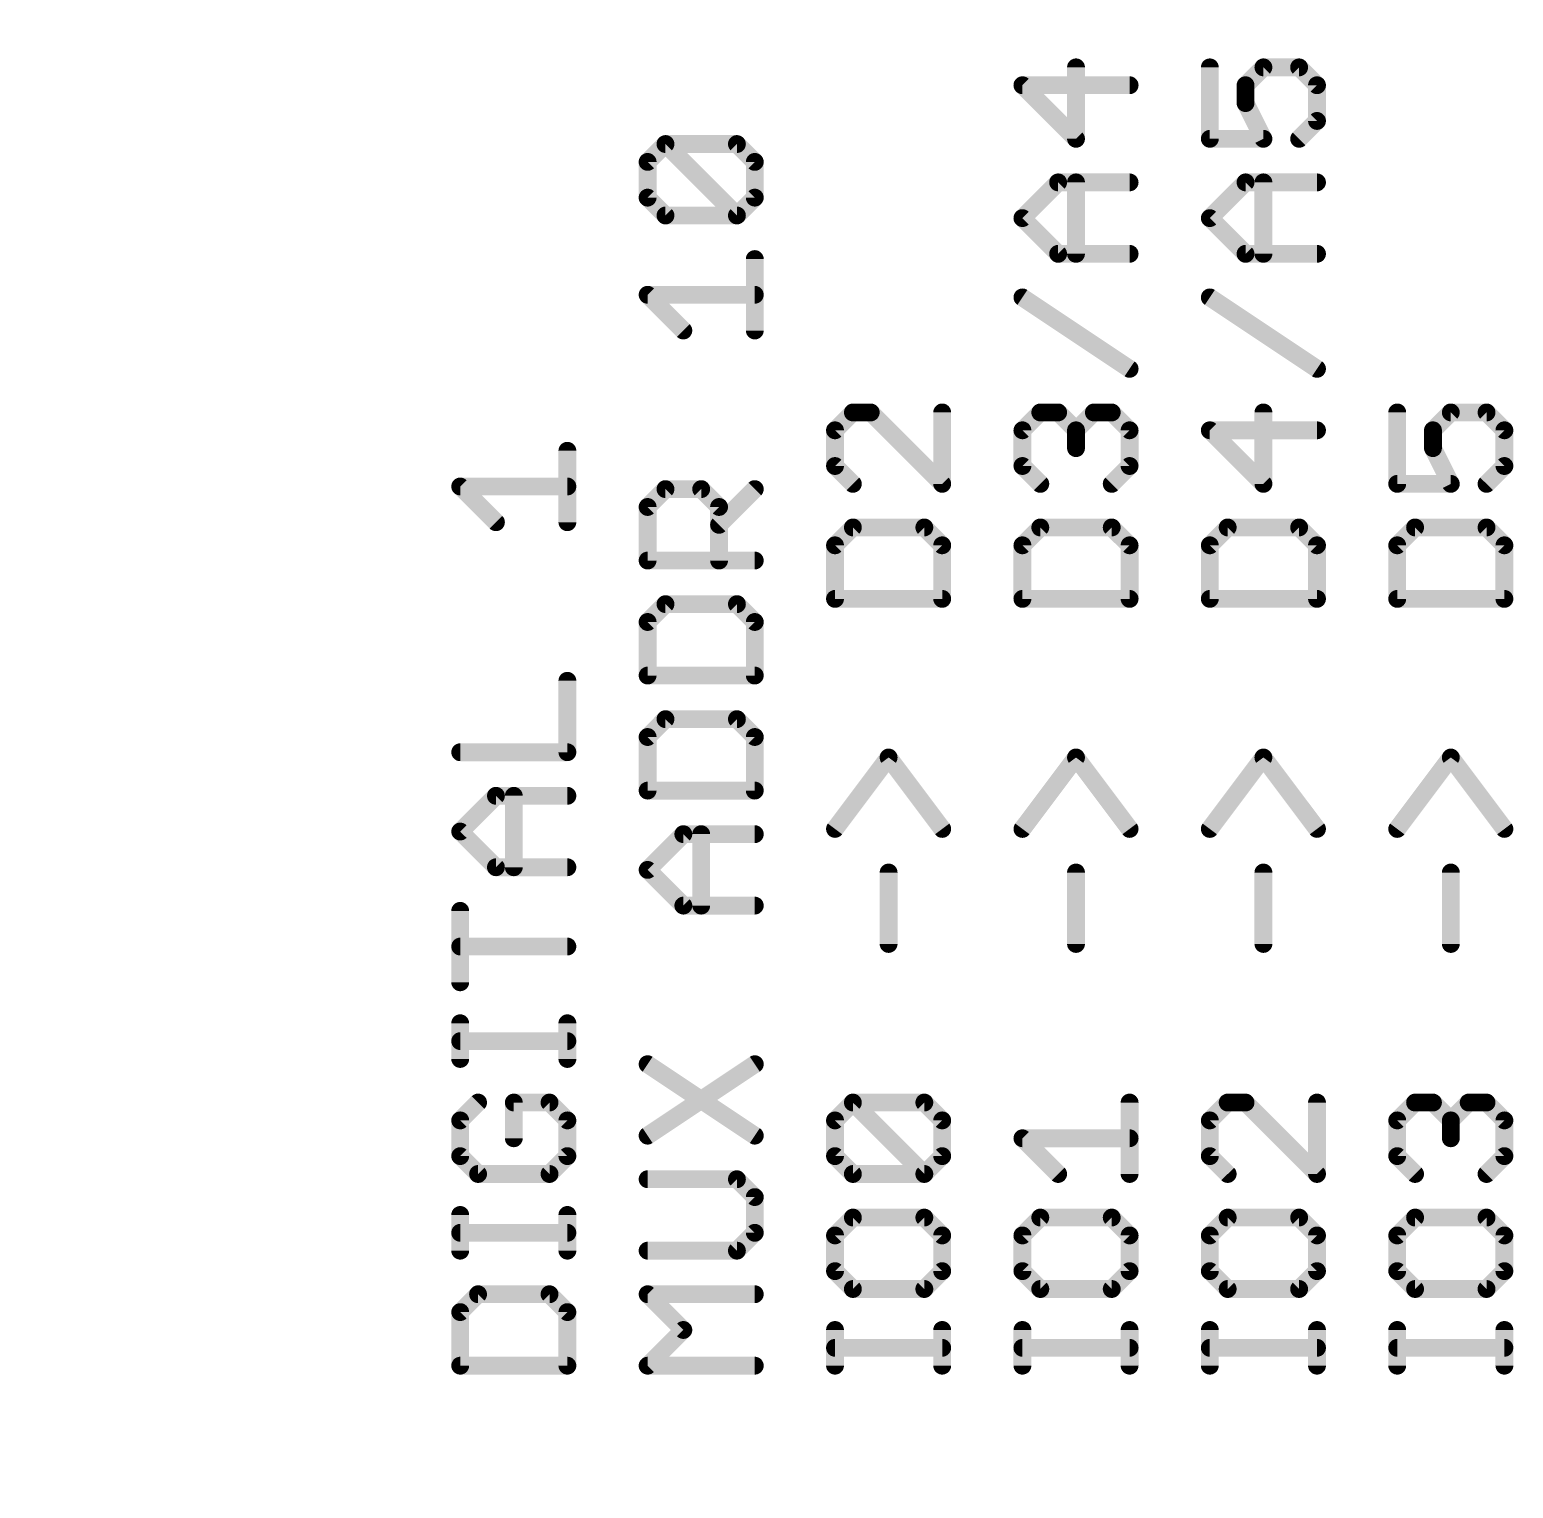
# Model space of a CAD drawing. Extents: x 66.3 to 141.1, y 15.2 to 91.4.
# Drawn here: x 66.29 to 83.19, y 53.31 to 69.92 of the extents above; entities that cross this region are included whole.
import ezdxf

# ---------------------------------------------------------------- set-up
doc = ezdxf.new("R2010")
doc.units = 0
doc.layers.add('25', color=253, linetype='CONTINUOUS')
doc.layers.add('50', color=253, linetype='CONTINUOUS')

msp = doc.modelspace()

# ---------------------------------------------------------------- linework, layer by layer
at = {"layer": '25', "const_width": 0.2032}
for points in [[(78.2061, 68.682), (78.2061, 69.4955)], [(79.7296, 69.4955), (79.7296, 68.682)], [(80.1363, 69.2921), (80.3397, 69.4955)], [(80.3397, 69.4955), (80.7464, 69.4955)], [(80.7464, 69.4955), (80.9498, 69.2921)], [(78.8162, 69.2921), (77.596, 69.2921)], [(77.596, 69.2921), (78.2061, 68.682)], [(80.1363, 69.0887), (80.1363, 69.2921)], [(80.9498, 69.2921), (80.9498, 68.8854)], [(80.3397, 68.682), (80.1363, 69.0887)], [(80.9498, 68.8854), (80.7464, 68.682)], [(79.7296, 68.682), (80.3397, 68.682)], [(73.3288, 68.419), (73.5321, 68.6223)], [(73.5321, 68.6223), (74.3456, 68.6223)], [(74.3456, 67.8089), (73.5321, 68.6223)], [(74.3456, 68.6223), (74.549, 68.419)], [(73.3288, 68.0122), (73.3288, 68.419)], [(74.549, 68.419), (74.549, 68.0122)], [(77.596, 67.779), (78.0027, 68.1858)], [(78.0027, 68.1858), (78.8162, 68.1858)], [(78.2061, 67.3723), (78.2061, 68.1858)], [(79.7296, 67.779), (80.1363, 68.1858)], [(80.1363, 68.1858), (80.9498, 68.1858)], [(80.3397, 67.3723), (80.3397, 68.1858)], [(73.5321, 67.8089), (73.3288, 68.0122)], [(74.549, 68.0122), (74.3456, 67.8089)], [(74.3456, 67.8089), (73.5321, 67.8089)], [(78.0027, 67.3723), (77.596, 67.779)], [(80.1363, 67.3723), (79.7296, 67.779)], [(74.549, 66.4991), (74.549, 67.3126)], [(78.8162, 67.3723), (78.0027, 67.3723)], [(80.9498, 67.3723), (80.1363, 67.3723)], [(73.7355, 66.4991), (73.3288, 66.9059)], [(73.3288, 66.9059), (74.549, 66.9059)], [(78.8162, 66.0626), (77.596, 66.876)], [(80.9498, 66.0626), (79.7296, 66.876)], [(75.6657, 65.5663), (75.4624, 65.3629)], [(75.8691, 65.5663), (75.6657, 65.5663)], [(76.6826, 64.7528), (75.8691, 65.5663)], [(76.6826, 65.5663), (76.6826, 64.7528)], [(77.596, 65.3629), (77.7993, 65.5663)], [(77.7993, 65.5663), (78.0027, 65.5663)], [(78.0027, 65.5663), (78.2061, 65.3629)], [(78.2061, 65.3629), (78.4095, 65.5663)], [(78.4095, 65.5663), (78.6128, 65.5663)], [(78.6128, 65.5663), (78.8162, 65.3629)], [(80.3397, 64.7528), (80.3397, 65.5663)], [(81.8632, 65.5663), (81.8632, 64.7528)], [(82.2699, 65.3629), (82.4733, 65.5663)], [(82.4733, 65.5663), (82.88, 65.5663)], [(82.88, 65.5663), (83.0834, 65.3629)], [(75.4624, 65.3629), (75.4624, 64.9562)], [(77.596, 64.9562), (77.596, 65.3629)], [(78.2061, 65.3629), (78.2061, 65.1596)], [(78.8162, 65.3629), (78.8162, 64.9562)], [(80.9498, 65.3629), (79.7296, 65.3629)], [(79.7296, 65.3629), (80.3397, 64.7528)], [(82.2699, 65.1596), (82.2699, 65.3629)], [(83.0834, 65.3629), (83.0834, 64.9562)], [(72.4154, 64.3162), (72.4154, 65.1297)], [(82.4733, 64.7528), (82.2699, 65.1596)], [(75.4624, 64.9562), (75.6657, 64.7528)], [(77.7993, 64.7528), (77.596, 64.9562)], [(78.8162, 64.9562), (78.6128, 64.7528)], [(83.0834, 64.9562), (82.88, 64.7528)], [(71.6019, 64.3162), (71.1952, 64.723)], [(71.1952, 64.723), (72.4154, 64.723)], [(73.3288, 64.4898), (73.5321, 64.6932)], [(73.5321, 64.6932), (73.9389, 64.6932)], [(73.9389, 64.6932), (74.1423, 64.4898)], [(74.1423, 64.2864), (74.549, 64.6932)], [(81.8632, 64.7528), (82.4733, 64.7528)], [(73.3288, 63.8797), (73.3288, 64.4898)], [(74.1423, 64.4898), (74.1423, 63.8797)], [(75.6657, 64.2566), (75.4624, 64.0532)], [(76.4792, 64.2566), (75.6657, 64.2566)], [(76.6826, 64.0532), (76.4792, 64.2566)], [(77.7993, 64.2566), (77.596, 64.0532)], [(78.6128, 64.2566), (77.7993, 64.2566)], [(78.8162, 64.0532), (78.6128, 64.2566)], [(79.9329, 64.2566), (79.7296, 64.0532)], [(80.7464, 64.2566), (79.9329, 64.2566)], [(80.9498, 64.0532), (80.7464, 64.2566)], [(82.0665, 64.2566), (81.8632, 64.0532)], [(82.88, 64.2566), (82.0665, 64.2566)], [(83.0834, 64.0532), (82.88, 64.2566)], [(75.4624, 64.0532), (75.4624, 63.4431)], [(76.6826, 63.4431), (76.6826, 64.0532)], [(77.596, 64.0532), (77.596, 63.4431)], [(78.8162, 63.4431), (78.8162, 64.0532)], [(79.7296, 64.0532), (79.7296, 63.4431)], [(80.9498, 63.4431), (80.9498, 64.0532)], [(81.8632, 64.0532), (81.8632, 63.4431)], [(83.0834, 63.4431), (83.0834, 64.0532)], [(74.549, 63.8797), (73.3288, 63.8797)], [(75.4624, 63.4431), (76.6826, 63.4431)], [(77.596, 63.4431), (78.8162, 63.4431)], [(79.7296, 63.4431), (80.9498, 63.4431)], [(81.8632, 63.4431), (83.0834, 63.4431)], [(73.5321, 63.3834), (73.3288, 63.1801)], [(74.3456, 63.3834), (73.5321, 63.3834)], [(74.549, 63.1801), (74.3456, 63.3834)], [(73.3288, 63.1801), (73.3288, 62.57)], [(74.549, 62.57), (74.549, 63.1801)], [(73.3288, 62.57), (74.549, 62.57)], [(72.4154, 61.6968), (72.4154, 62.5103)], [(73.5321, 62.0737), (73.3288, 61.8703)], [(74.3456, 62.0737), (73.5321, 62.0737)], [(74.549, 61.8703), (74.3456, 62.0737)], [(73.3288, 61.8703), (73.3288, 61.2602)], [(74.549, 61.2602), (74.549, 61.8703)], [(71.1952, 61.6968), (72.4154, 61.6968)], [(75.4624, 60.8237), (76.0725, 61.6371)], [(76.0725, 61.6371), (76.6826, 60.8237)], [(77.596, 60.8237), (78.2061, 61.6371)], [(78.2061, 61.6371), (78.8162, 60.8237)], [(79.7296, 60.8237), (80.3397, 61.6371)], [(80.3397, 61.6371), (80.9498, 60.8237)], [(81.8632, 60.8237), (82.4733, 61.6371)], [(82.4733, 61.6371), (83.0834, 60.8237)], [(73.3288, 61.2602), (74.549, 61.2602)], [(71.1952, 60.7938), (71.6019, 61.2006)], [(71.6019, 61.2006), (72.4154, 61.2006)], [(71.8053, 60.3871), (71.8053, 61.2006)], [(71.6019, 60.3871), (71.1952, 60.7938)], [(73.3288, 60.3572), (73.7355, 60.764)], [(73.7355, 60.764), (74.549, 60.764)], [(73.9389, 59.9505), (73.9389, 60.764)], [(72.4154, 60.3871), (71.6019, 60.3871)], [(73.7355, 59.9505), (73.3288, 60.3572)], [(76.0725, 59.5139), (76.0725, 60.3274)], [(78.2061, 59.5139), (78.2061, 60.3274)], [(80.3397, 59.5139), (80.3397, 60.3274)], [(82.4733, 59.5139), (82.4733, 60.3274)], [(71.1952, 59.0774), (71.1952, 59.8908)], [(74.549, 59.9505), (73.7355, 59.9505)], [(72.4154, 59.4841), (71.1952, 59.4841)], [(71.1952, 58.2042), (71.1952, 58.6109)], [(72.4154, 58.2042), (72.4154, 58.6109)], [(72.4154, 58.4076), (71.1952, 58.4076)], [(73.3288, 57.3311), (74.549, 58.1445)], [(73.3288, 58.1445), (74.549, 57.3311)], [(71.3985, 57.708), (71.1952, 57.5046)], [(72.212, 57.708), (71.8053, 57.708)], [(71.8053, 57.708), (71.8053, 57.3012)], [(72.4154, 57.5046), (72.212, 57.708)], [(75.4624, 57.5046), (75.6657, 57.708)], [(75.6657, 57.708), (76.4792, 57.708)], [(76.4792, 56.8945), (75.6657, 57.708)], [(76.4792, 57.708), (76.6826, 57.5046)], [(78.8162, 56.8945), (78.8162, 57.708)], [(79.9329, 57.708), (79.7296, 57.5046)], [(80.1363, 57.708), (79.9329, 57.708)], [(80.9498, 56.8945), (80.1363, 57.708)], [(80.9498, 57.708), (80.9498, 56.8945)], [(81.8632, 57.5046), (82.0665, 57.708)], [(82.0665, 57.708), (82.2699, 57.708)], [(82.2699, 57.708), (82.4733, 57.5046)], [(82.4733, 57.5046), (82.6767, 57.708)], [(82.6767, 57.708), (82.88, 57.708)], [(82.88, 57.708), (83.0834, 57.5046)], [(71.1952, 57.5046), (71.1952, 57.0978)], [(72.4154, 57.0978), (72.4154, 57.5046)], [(75.4624, 57.0978), (75.4624, 57.5046)], [(76.6826, 57.5046), (76.6826, 57.0978)], [(79.7296, 57.5046), (79.7296, 57.0978)], [(81.8632, 57.0978), (81.8632, 57.5046)], [(82.4733, 57.5046), (82.4733, 57.3012)], [(83.0834, 57.5046), (83.0834, 57.0978)], [(78.0027, 56.8945), (77.596, 57.3012)], [(77.596, 57.3012), (78.8162, 57.3012)], [(71.1952, 57.0978), (71.3985, 56.8945)], [(72.212, 56.8945), (72.4154, 57.0978)], [(75.6657, 56.8945), (75.4624, 57.0978)], [(76.6826, 57.0978), (76.4792, 56.8945)], [(79.7296, 57.0978), (79.9329, 56.8945)], [(82.0665, 56.8945), (81.8632, 57.0978)], [(83.0834, 57.0978), (82.88, 56.8945)], [(71.3985, 56.8945), (72.212, 56.8945)], [(74.3456, 56.8348), (73.3288, 56.8348)], [(74.549, 56.6314), (74.3456, 56.8348)], [(76.4792, 56.8945), (75.6657, 56.8945)], [(74.549, 56.2247), (74.549, 56.6314)], [(71.1952, 56.0213), (71.1952, 56.4281)], [(72.4154, 56.0213), (72.4154, 56.4281)], [(75.6657, 56.3982), (75.4624, 56.1949)], [(76.4792, 56.3982), (75.6657, 56.3982)], [(76.6826, 56.1949), (76.4792, 56.3982)], [(77.7993, 56.3982), (77.596, 56.1949)], [(78.6128, 56.3982), (77.7993, 56.3982)], [(78.8162, 56.1949), (78.6128, 56.3982)], [(79.9329, 56.3982), (79.7296, 56.1949)], [(80.7464, 56.3982), (79.9329, 56.3982)], [(80.9498, 56.1949), (80.7464, 56.3982)], [(82.0665, 56.3982), (81.8632, 56.1949)], [(82.88, 56.3982), (82.0665, 56.3982)], [(83.0834, 56.1949), (82.88, 56.3982)], [(72.4154, 56.2247), (71.1952, 56.2247)], [(74.3456, 56.0213), (74.549, 56.2247)], [(75.4624, 56.1949), (75.4624, 55.7881)], [(76.6826, 55.7881), (76.6826, 56.1949)], [(77.596, 56.1949), (77.596, 55.7881)], [(78.8162, 55.7881), (78.8162, 56.1949)], [(79.7296, 56.1949), (79.7296, 55.7881)], [(80.9498, 55.7881), (80.9498, 56.1949)], [(81.8632, 56.1949), (81.8632, 55.7881)], [(83.0834, 55.7881), (83.0834, 56.1949)], [(73.3288, 56.0213), (74.3456, 56.0213)], [(75.4624, 55.7881), (75.6657, 55.5847)], [(76.4792, 55.5847), (76.6826, 55.7881)], [(77.596, 55.7881), (77.7993, 55.5847)], [(78.6128, 55.5847), (78.8162, 55.7881)], [(79.7296, 55.7881), (79.9329, 55.5847)], [(80.7464, 55.5847), (80.9498, 55.7881)], [(81.8632, 55.7881), (82.0665, 55.5847)], [(82.88, 55.5847), (83.0834, 55.7881)], [(71.3985, 55.5251), (71.1952, 55.3217)], [(72.212, 55.5251), (71.3985, 55.5251)], [(72.4154, 55.3217), (72.212, 55.5251)], [(73.7355, 55.1183), (73.3288, 55.5251)], [(73.3288, 55.5251), (74.549, 55.5251)], [(75.6657, 55.5847), (76.4792, 55.5847)], [(77.7993, 55.5847), (78.6128, 55.5847)], [(79.9329, 55.5847), (80.7464, 55.5847)], [(82.0665, 55.5847), (82.88, 55.5847)], [(71.1952, 55.3217), (71.1952, 54.7116)], [(72.4154, 54.7116), (72.4154, 55.3217)], [(73.3288, 54.7116), (73.7355, 55.1183)], [(75.4624, 54.7116), (75.4624, 55.1183)], [(76.6826, 54.7116), (76.6826, 55.1183)], [(77.596, 54.7116), (77.596, 55.1183)], [(78.8162, 54.7116), (78.8162, 55.1183)], [(79.7296, 54.7116), (79.7296, 55.1183)], [(80.9498, 54.7116), (80.9498, 55.1183)], [(81.8632, 54.7116), (81.8632, 55.1183)], [(83.0834, 54.7116), (83.0834, 55.1183)], [(76.6826, 54.915), (75.4624, 54.915)], [(78.8162, 54.915), (77.596, 54.915)], [(80.9498, 54.915), (79.7296, 54.915)], [(83.0834, 54.915), (81.8632, 54.915)], [(71.1952, 54.7116), (72.4154, 54.7116)], [(74.549, 54.7116), (73.3288, 54.7116)]]:
    msp.add_lwpolyline(points, dxfattribs=at)
at = {"layer": '25', "const_width": 0.1016}
for points in [[(78.2569, 69.4955, 1), (78.1553, 69.4955)], [(79.7804, 69.4955, 1), (79.6788, 69.4955)], [(80.3397, 69.5463, 1), (80.3397, 69.4447)], [(80.3756, 69.4596, 1), (80.3038, 69.5314)], [(80.7823, 69.5314, 1), (80.7105, 69.4596)], [(80.7464, 69.4447, 1), (80.7464, 69.5463)], [(77.6319, 69.328, 1), (77.56, 69.2562)], [(77.596, 69.3429, 1), (77.596, 69.2413)], [(78.8162, 69.2413, 1), (78.8162, 69.3429)], [(80.1871, 69.2921, 1), (80.0855, 69.2921)], [(80.1004, 69.328, 1), (80.1722, 69.2562)], [(81.0006, 69.2921, 1), (80.899, 69.2921)], [(80.9139, 69.2562, 1), (80.9857, 69.328)], [(80.1817, 69.1115, 1), (80.0909, 69.066)], [(80.0855, 69.0887, 1), (80.1871, 69.0887)], [(80.899, 68.8854, 1), (81.0006, 68.8854)], [(80.9857, 68.8495, 1), (80.9139, 68.9213)], [(78.1702, 68.6461, 1), (78.242, 68.7179)], [(79.7296, 68.7328, 1), (79.7296, 68.6312)], [(80.2942, 68.6593, 1), (80.3851, 68.7047)], [(80.3397, 68.6312, 1), (80.3397, 68.7328)], [(80.7105, 68.7179, 1), (80.7823, 68.6461)], [(73.5681, 68.6583, 1), (73.4962, 68.5864)], [(73.5321, 68.6731, 1), (73.5321, 68.5715)], [(73.5681, 68.5864, 1), (73.4962, 68.6583)], [(74.3815, 68.6583, 1), (74.3097, 68.5864)], [(74.3456, 68.5715, 1), (74.3456, 68.6731)], [(78.1553, 68.682, 1), (78.2569, 68.682)], [(79.6788, 68.682, 1), (79.7804, 68.682)], [(73.2928, 68.4549, 1), (73.3647, 68.383)], [(73.3796, 68.419, 1), (73.278, 68.419)], [(74.5998, 68.419, 1), (74.4982, 68.419)], [(74.5131, 68.383, 1), (74.5849, 68.4549)], [(78.0027, 68.2366, 1), (78.0027, 68.135)], [(78.0386, 68.1498, 1), (77.9668, 68.2217)], [(78.2569, 68.1858, 1), (78.1553, 68.1858)], [(78.8162, 68.135, 1), (78.8162, 68.2366)], [(80.1363, 68.2366, 1), (80.1363, 68.135)], [(80.1722, 68.1498, 1), (80.1004, 68.2217)], [(80.3905, 68.1858, 1), (80.2889, 68.1858)], [(80.9498, 68.135, 1), (80.9498, 68.2366)], [(73.3647, 68.0481, 1), (73.2928, 67.9763)], [(74.5849, 67.9763, 1), (74.5131, 68.0481)], [(73.278, 68.0122, 1), (73.3796, 68.0122)], [(73.5321, 67.8597, 1), (73.5321, 67.7581)], [(74.3456, 67.7581, 1), (74.3456, 67.8597)], [(74.4982, 68.0122, 1), (74.5998, 68.0122)], [(73.4962, 67.7729, 1), (73.5681, 67.8448)], [(74.3097, 67.8448, 1), (74.3815, 67.7729)], [(74.3097, 67.7729, 1), (74.3815, 67.8448)], [(77.6319, 67.8149, 1), (77.56, 67.7431)], [(77.56, 67.8149, 1), (77.6319, 67.7431)], [(79.7655, 67.8149, 1), (79.6936, 67.7431)], [(79.6936, 67.8149, 1), (79.7655, 67.7431)], [(74.5998, 67.3126, 1), (74.4982, 67.3126)], [(78.0027, 67.4231, 1), (78.0027, 67.3215)], [(77.9668, 67.3364, 1), (78.0386, 67.4082)], [(78.1553, 67.3723, 1), (78.2569, 67.3723)], [(78.8162, 67.3215, 1), (78.8162, 67.4231)], [(80.1363, 67.4231, 1), (80.1363, 67.3215)], [(80.1004, 67.3364, 1), (80.1722, 67.4082)], [(80.2889, 67.3723, 1), (80.3905, 67.3723)], [(80.9498, 67.3215, 1), (80.9498, 67.4231)], [(73.3647, 66.9418, 1), (73.2928, 66.87)], [(73.3288, 66.9567, 1), (73.3288, 66.8551)], [(74.549, 66.8551, 1), (74.549, 66.9567)], [(77.6241, 66.9183, 1), (77.5678, 66.8338)], [(79.7577, 66.9183, 1), (79.7014, 66.8338)], [(73.6996, 66.4632, 1), (73.7714, 66.535)], [(74.4982, 66.4991, 1), (74.5998, 66.4991)], [(78.788, 66.0203, 1), (78.8444, 66.1048)], [(80.9216, 66.0203, 1), (80.978, 66.1048)], [(75.6657, 65.6171, 1), (75.6657, 65.5155)], [(75.7017, 65.5304, 1), (75.6298, 65.6022)], [(75.905, 65.6022, 1), (75.8332, 65.5304)], [(75.8691, 65.5155, 1), (75.8691, 65.6171)], [(76.7334, 65.5663, 1), (76.6318, 65.5663)], [(77.7993, 65.6171, 1), (77.7993, 65.5155)], [(77.8353, 65.5304, 1), (77.7634, 65.6022)], [(78.0386, 65.6022, 1), (77.9668, 65.5304)], [(78.0027, 65.5155, 1), (78.0027, 65.6171)], [(78.4095, 65.6171, 1), (78.4095, 65.5155)], [(78.4454, 65.5304, 1), (78.3735, 65.6022)], [(78.6487, 65.6022, 1), (78.5769, 65.5304)], [(78.6128, 65.5155, 1), (78.6128, 65.6171)], [(80.3905, 65.5663, 1), (80.2889, 65.5663)], [(81.914, 65.5663, 1), (81.8124, 65.5663)], [(82.4733, 65.6171, 1), (82.4733, 65.5155)], [(82.5092, 65.5304, 1), (82.4374, 65.6022)], [(82.9159, 65.6022, 1), (82.8441, 65.5304)], [(82.88, 65.5155, 1), (82.88, 65.6171)], [(75.4264, 65.3989, 1), (75.4983, 65.327)], [(75.5132, 65.3629, 1), (75.4116, 65.3629)], [(77.56, 65.3989, 1), (77.6319, 65.327)], [(77.6468, 65.3629, 1), (77.5452, 65.3629)], [(78.2569, 65.3629, 1), (78.1553, 65.3629)], [(78.1702, 65.3989, 1), (78.242, 65.327)], [(78.1702, 65.327, 1), (78.242, 65.3989)], [(78.867, 65.3629, 1), (78.7654, 65.3629)], [(78.7803, 65.327, 1), (78.8521, 65.3989)], [(79.7655, 65.3989, 1), (79.6936, 65.327)], [(79.7296, 65.4137, 1), (79.7296, 65.3121)], [(80.9498, 65.3121, 1), (80.9498, 65.4137)], [(82.3207, 65.3629, 1), (82.2191, 65.3629)], [(82.234, 65.3989, 1), (82.3058, 65.327)], [(83.1342, 65.3629, 1), (83.0326, 65.3629)], [(83.0475, 65.327, 1), (83.1193, 65.3989)], [(72.4662, 65.1297, 1), (72.3646, 65.1297)], [(78.1553, 65.1596, 1), (78.2569, 65.1596)], [(82.3153, 65.1823, 1), (82.2245, 65.1369)], [(82.2191, 65.1596, 1), (82.3207, 65.1596)], [(75.4983, 64.9921, 1), (75.4264, 64.9203)], [(77.6319, 64.9921, 1), (77.56, 64.9203)], [(78.8521, 64.9203, 1), (78.7803, 64.9921)], [(83.1193, 64.9203, 1), (83.0475, 64.9921)], [(75.4116, 64.9562, 1), (75.5132, 64.9562)], [(77.5452, 64.9562, 1), (77.6468, 64.9562)], [(78.7654, 64.9562, 1), (78.867, 64.9562)], [(83.0326, 64.9562, 1), (83.1342, 64.9562)], [(71.2311, 64.7589, 1), (71.1592, 64.6871)], [(71.1952, 64.7738, 1), (71.1952, 64.6722)], [(72.4154, 64.6722, 1), (72.4154, 64.7738)], [(73.5321, 64.744, 1), (73.5321, 64.6424)], [(73.5681, 64.6572, 1), (73.4962, 64.7291)], [(73.9748, 64.7291, 1), (73.903, 64.6572)], [(73.9389, 64.6424, 1), (73.9389, 64.744)], [(74.5849, 64.6572, 1), (74.5131, 64.7291)], [(75.6298, 64.7169, 1), (75.7017, 64.7887)], [(76.6318, 64.7528, 1), (76.7334, 64.7528)], [(76.6467, 64.7169, 1), (76.7185, 64.7887)], [(77.7634, 64.7169, 1), (77.8353, 64.7887)], [(78.5769, 64.7887, 1), (78.6487, 64.7169)], [(80.2889, 64.7528, 1), (80.3905, 64.7528)], [(80.3038, 64.7169, 1), (80.3756, 64.7887)], [(81.8632, 64.8036, 1), (81.8632, 64.702)], [(81.8124, 64.7528, 1), (81.914, 64.7528)], [(82.4278, 64.7301, 1), (82.5187, 64.7755)], [(82.4733, 64.702, 1), (82.4733, 64.8036)], [(82.8441, 64.7887, 1), (82.9159, 64.7169)], [(73.2928, 64.5257, 1), (73.3647, 64.4539)], [(73.3796, 64.4898, 1), (73.278, 64.4898)], [(74.1931, 64.4898, 1), (74.0915, 64.4898)], [(74.1063, 64.4539, 1), (74.1782, 64.5257)], [(71.566, 64.2803, 1), (71.6378, 64.3522)], [(72.3646, 64.3162, 1), (72.4662, 64.3162)], [(74.1063, 64.3223, 1), (74.1782, 64.2505)], [(75.6657, 64.3074, 1), (75.6657, 64.2058)], [(75.7017, 64.2207, 1), (75.6298, 64.2925)], [(76.5151, 64.2925, 1), (76.4433, 64.2207)], [(76.4792, 64.2058, 1), (76.4792, 64.3074)], [(77.7993, 64.3074, 1), (77.7993, 64.2058)], [(77.8353, 64.2207, 1), (77.7634, 64.2925)], [(78.6487, 64.2925, 1), (78.5769, 64.2207)], [(78.6128, 64.2058, 1), (78.6128, 64.3074)], [(79.9329, 64.3074, 1), (79.9329, 64.2058)], [(79.9689, 64.2207, 1), (79.897, 64.2925)], [(80.7823, 64.2925, 1), (80.7105, 64.2207)], [(80.7464, 64.2058, 1), (80.7464, 64.3074)], [(82.0665, 64.3074, 1), (82.0665, 64.2058)], [(82.1025, 64.2207, 1), (82.0306, 64.2925)], [(82.9159, 64.2925, 1), (82.8441, 64.2207)], [(82.88, 64.2058, 1), (82.88, 64.3074)], [(75.4264, 64.0891, 1), (75.4983, 64.0173)], [(75.5132, 64.0532, 1), (75.4116, 64.0532)], [(76.7334, 64.0532, 1), (76.6318, 64.0532)], [(76.6467, 64.0173, 1), (76.7185, 64.0891)], [(77.56, 64.0891, 1), (77.6319, 64.0173)], [(77.6468, 64.0532, 1), (77.5452, 64.0532)], [(78.867, 64.0532, 1), (78.7654, 64.0532)], [(78.7803, 64.0173, 1), (78.8521, 64.0891)], [(79.6936, 64.0891, 1), (79.7655, 64.0173)], [(79.7804, 64.0532, 1), (79.6788, 64.0532)], [(81.0006, 64.0532, 1), (80.899, 64.0532)], [(80.9139, 64.0173, 1), (80.9857, 64.0891)], [(81.8272, 64.0891, 1), (81.8991, 64.0173)], [(81.914, 64.0532, 1), (81.8124, 64.0532)], [(83.1342, 64.0532, 1), (83.0326, 64.0532)], [(83.0475, 64.0173, 1), (83.1193, 64.0891)], [(73.3288, 63.9305, 1), (73.3288, 63.8289)], [(73.278, 63.8797, 1), (73.3796, 63.8797)], [(74.0915, 63.8797, 1), (74.1931, 63.8797)], [(74.549, 63.8289, 1), (74.549, 63.9305)], [(75.4624, 63.4939, 1), (75.4624, 63.3923)], [(76.6826, 63.3923, 1), (76.6826, 63.4939)], [(77.596, 63.4939, 1), (77.596, 63.3923)], [(78.8162, 63.3923, 1), (78.8162, 63.4939)], [(79.7296, 63.4939, 1), (79.7296, 63.3923)], [(80.9498, 63.3923, 1), (80.9498, 63.4939)], [(81.8632, 63.4939, 1), (81.8632, 63.3923)], [(83.0834, 63.3923, 1), (83.0834, 63.4939)], [(73.5321, 63.4342, 1), (73.5321, 63.3326)], [(73.5681, 63.3475, 1), (73.4962, 63.4194)], [(74.3815, 63.4194, 1), (74.3097, 63.3475)], [(74.3456, 63.3326, 1), (74.3456, 63.4342)], [(75.4116, 63.4431, 1), (75.5132, 63.4431)], [(76.6318, 63.4431, 1), (76.7334, 63.4431)], [(77.5452, 63.4431, 1), (77.6468, 63.4431)], [(78.7654, 63.4431, 1), (78.867, 63.4431)], [(79.6788, 63.4431, 1), (79.7804, 63.4431)], [(80.899, 63.4431, 1), (81.0006, 63.4431)], [(81.8124, 63.4431, 1), (81.914, 63.4431)], [(83.0326, 63.4431, 1), (83.1342, 63.4431)], [(73.2928, 63.216, 1), (73.3647, 63.1441)], [(73.3796, 63.1801, 1), (73.278, 63.1801)], [(74.5998, 63.1801, 1), (74.4982, 63.1801)], [(74.5131, 63.1441, 1), (74.5849, 63.216)], [(73.3288, 62.6208, 1), (73.3288, 62.5192)], [(74.549, 62.5192, 1), (74.549, 62.6208)], [(72.4662, 62.5103, 1), (72.3646, 62.5103)], [(73.278, 62.57, 1), (73.3796, 62.57)], [(74.4982, 62.57, 1), (74.5998, 62.57)], [(73.5321, 62.1245, 1), (73.5321, 62.0229)], [(73.5681, 62.0378, 1), (73.4962, 62.1096)], [(74.3815, 62.1096, 1), (74.3097, 62.0378)], [(74.3456, 62.0229, 1), (74.3456, 62.1245)], [(73.2928, 61.9063, 1), (73.3647, 61.8344)], [(73.3796, 61.8703, 1), (73.278, 61.8703)], [(74.5998, 61.8703, 1), (74.4982, 61.8703)], [(74.5131, 61.8344, 1), (74.5849, 61.9063)], [(71.1952, 61.7476, 1), (71.1952, 61.646)], [(72.3646, 61.6968, 1), (72.4662, 61.6968)], [(72.4154, 61.646, 1), (72.4154, 61.7476)], [(76.1131, 61.6676, 1), (76.0318, 61.6067)], [(76.1131, 61.6067, 1), (76.0318, 61.6676)], [(78.2467, 61.6676, 1), (78.1654, 61.6067)], [(78.2467, 61.6067, 1), (78.1654, 61.6676)], [(80.3803, 61.6676, 1), (80.299, 61.6067)], [(80.3803, 61.6067, 1), (80.299, 61.6676)], [(82.5139, 61.6676, 1), (82.4326, 61.6067)], [(82.5139, 61.6067, 1), (82.4326, 61.6676)], [(73.3288, 61.311, 1), (73.3288, 61.2094)], [(74.549, 61.2094, 1), (74.549, 61.311)], [(71.6019, 61.2514, 1), (71.6019, 61.1498)], [(71.6378, 61.1646, 1), (71.566, 61.2365)], [(71.8561, 61.2006, 1), (71.7545, 61.2006)], [(72.4154, 61.1498, 1), (72.4154, 61.2514)], [(73.278, 61.2602, 1), (73.3796, 61.2602)], [(74.4982, 61.2602, 1), (74.5998, 61.2602)], [(71.2311, 60.8297, 1), (71.1592, 60.7579)], [(71.1592, 60.8297, 1), (71.2311, 60.7579)], [(73.7355, 60.8148, 1), (73.7355, 60.7132)], [(73.7714, 60.7281, 1), (73.6996, 60.7999)], [(73.9897, 60.764, 1), (73.8881, 60.764)], [(74.549, 60.7132, 1), (74.549, 60.8148)], [(75.4217, 60.8541, 1), (75.503, 60.7932)], [(76.642, 60.7932, 1), (76.7232, 60.8541)], [(77.5553, 60.8541, 1), (77.6366, 60.7932)], [(78.7756, 60.7932, 1), (78.8568, 60.8541)], [(79.6889, 60.8541, 1), (79.7702, 60.7932)], [(80.9092, 60.7932, 1), (80.9904, 60.8541)], [(81.8225, 60.8541, 1), (81.9038, 60.7932)], [(83.0428, 60.7932, 1), (83.124, 60.8541)], [(71.6019, 60.4379, 1), (71.6019, 60.3363)], [(71.566, 60.3512, 1), (71.6378, 60.423)], [(72.4154, 60.3363, 1), (72.4154, 60.4379)], [(71.7545, 60.3871, 1), (71.8561, 60.3871)], [(73.3647, 60.3932, 1), (73.2928, 60.3213)], [(73.2928, 60.3932, 1), (73.3647, 60.3213)], [(76.1233, 60.3274, 1), (76.0217, 60.3274)], [(78.2569, 60.3274, 1), (78.1553, 60.3274)], [(80.3905, 60.3274, 1), (80.2889, 60.3274)], [(82.5241, 60.3274, 1), (82.4225, 60.3274)], [(71.246, 59.8908, 1), (71.1444, 59.8908)], [(73.7355, 60.0013, 1), (73.7355, 59.8997)], [(73.6996, 59.9146, 1), (73.7714, 59.9864)], [(73.8881, 59.9505, 1), (73.9897, 59.9505)], [(74.549, 59.8997, 1), (74.549, 60.0013)], [(71.1952, 59.5349, 1), (71.1952, 59.4333)], [(72.4154, 59.4333, 1), (72.4154, 59.5349)], [(76.0217, 59.5139, 1), (76.1233, 59.5139)], [(78.1553, 59.5139, 1), (78.2569, 59.5139)], [(80.2889, 59.5139, 1), (80.3905, 59.5139)], [(82.4225, 59.5139, 1), (82.5241, 59.5139)], [(71.1444, 59.0774, 1), (71.246, 59.0774)], [(71.246, 58.6109, 1), (71.1444, 58.6109)], [(72.4662, 58.6109, 1), (72.3646, 58.6109)], [(71.1952, 58.4584, 1), (71.1952, 58.3568)], [(72.4154, 58.3568, 1), (72.4154, 58.4584)], [(71.1444, 58.2042, 1), (71.246, 58.2042)], [(72.3646, 58.2042, 1), (72.4662, 58.2042)], [(73.3569, 58.1868, 1), (73.3006, 58.1023)], [(74.5772, 58.1023, 1), (74.5208, 58.1868)], [(71.4345, 57.672, 1), (71.3626, 57.7439)], [(71.8053, 57.7588, 1), (71.8053, 57.6572)], [(71.8561, 57.708, 1), (71.7545, 57.708)], [(72.2479, 57.7439, 1), (72.1761, 57.672)], [(72.212, 57.6572, 1), (72.212, 57.7588)], [(75.6657, 57.7588, 1), (75.6657, 57.6572)], [(75.7017, 57.7439, 1), (75.6298, 57.672)], [(75.7017, 57.672, 1), (75.6298, 57.7439)], [(76.5151, 57.7439, 1), (76.4433, 57.672)], [(76.4792, 57.6572, 1), (76.4792, 57.7588)], [(78.867, 57.708, 1), (78.7654, 57.708)], [(79.9329, 57.7588, 1), (79.9329, 57.6572)], [(79.9689, 57.672, 1), (79.897, 57.7439)], [(80.1722, 57.7439, 1), (80.1004, 57.672)], [(80.1363, 57.6572, 1), (80.1363, 57.7588)], [(81.0006, 57.708, 1), (80.899, 57.708)], [(82.0665, 57.7588, 1), (82.0665, 57.6572)], [(82.1025, 57.672, 1), (82.0306, 57.7439)], [(82.3058, 57.7439, 1), (82.234, 57.672)], [(82.2699, 57.6572, 1), (82.2699, 57.7588)], [(82.6767, 57.7588, 1), (82.6767, 57.6572)], [(82.7126, 57.672, 1), (82.6407, 57.7439)], [(82.9159, 57.7439, 1), (82.8441, 57.672)], [(82.88, 57.6572, 1), (82.88, 57.7588)], [(71.246, 57.5046, 1), (71.1444, 57.5046)], [(72.4662, 57.5046, 1), (72.3646, 57.5046)], [(75.5132, 57.5046, 1), (75.4116, 57.5046)], [(76.7334, 57.5046, 1), (76.6318, 57.5046)], [(79.7804, 57.5046, 1), (79.6788, 57.5046)], [(81.914, 57.5046, 1), (81.8124, 57.5046)], [(82.5241, 57.5046, 1), (82.4225, 57.5046)], [(83.1342, 57.5046, 1), (83.0326, 57.5046)], [(71.1592, 57.5405, 1), (71.2311, 57.4687)], [(72.3795, 57.4687, 1), (72.4513, 57.5405)], [(75.4264, 57.5405, 1), (75.4983, 57.4687)], [(76.6467, 57.4687, 1), (76.7185, 57.5405)], [(79.6936, 57.5405, 1), (79.7655, 57.4687)], [(81.8272, 57.5405, 1), (81.8991, 57.4687)], [(82.4374, 57.5405, 1), (82.5092, 57.4687)], [(82.4374, 57.4687, 1), (82.5092, 57.5405)], [(83.0475, 57.4687, 1), (83.1193, 57.5405)], [(71.7545, 57.3012, 1), (71.8561, 57.3012)], [(73.3006, 57.3733, 1), (73.3569, 57.2888)], [(74.5208, 57.2888, 1), (74.5772, 57.3733)], [(77.6319, 57.3371, 1), (77.56, 57.2653)], [(77.596, 57.352, 1), (77.596, 57.2504)], [(78.8162, 57.2504, 1), (78.8162, 57.352)], [(82.4225, 57.3012, 1), (82.5241, 57.3012)], [(71.2311, 57.1338, 1), (71.1592, 57.0619)], [(71.1444, 57.0978, 1), (71.246, 57.0978)], [(72.3646, 57.0978, 1), (72.4662, 57.0978)], [(72.4513, 57.0619, 1), (72.3795, 57.1338)], [(75.4983, 57.1338, 1), (75.4264, 57.0619)], [(75.4116, 57.0978, 1), (75.5132, 57.0978)], [(76.6318, 57.0978, 1), (76.7334, 57.0978)], [(76.7185, 57.0619, 1), (76.6467, 57.1338)], [(79.7655, 57.1338, 1), (79.6936, 57.0619)], [(79.6788, 57.0978, 1), (79.7804, 57.0978)], [(81.8991, 57.1338, 1), (81.8272, 57.0619)], [(81.8124, 57.0978, 1), (81.914, 57.0978)], [(83.0326, 57.0978, 1), (83.1342, 57.0978)], [(83.1193, 57.0619, 1), (83.0475, 57.1338)], [(71.3985, 56.9453, 1), (71.3985, 56.8437)], [(71.3626, 56.8586, 1), (71.4345, 56.9304)], [(72.1761, 56.9304, 1), (72.2479, 56.8586)], [(72.212, 56.8437, 1), (72.212, 56.9453)], [(73.3288, 56.8856, 1), (73.3288, 56.784)], [(74.3815, 56.8707, 1), (74.3097, 56.7989)], [(74.3456, 56.784, 1), (74.3456, 56.8856)], [(75.6657, 56.9453, 1), (75.6657, 56.8437)], [(75.6298, 56.8586, 1), (75.7017, 56.9304)], [(76.4433, 56.9304, 1), (76.5151, 56.8586)], [(76.4433, 56.8586, 1), (76.5151, 56.9304)], [(76.4792, 56.8437, 1), (76.4792, 56.9453)], [(77.9668, 56.8586, 1), (78.0386, 56.9304)], [(78.7654, 56.8945, 1), (78.867, 56.8945)], [(79.897, 56.8586, 1), (79.9689, 56.9304)], [(80.899, 56.8945, 1), (81.0006, 56.8945)], [(80.9139, 56.8586, 1), (80.9857, 56.9304)], [(82.0306, 56.8586, 1), (82.1025, 56.9304)], [(82.8441, 56.9304, 1), (82.9159, 56.8586)], [(74.5998, 56.6314, 1), (74.4982, 56.6314)], [(74.5131, 56.5955, 1), (74.5849, 56.6674)], [(71.246, 56.4281, 1), (71.1444, 56.4281)], [(72.4662, 56.4281, 1), (72.3646, 56.4281)], [(75.6657, 56.449, 1), (75.6657, 56.3474)], [(75.7017, 56.3623, 1), (75.6298, 56.4342)], [(76.5151, 56.4342, 1), (76.4433, 56.3623)], [(76.4792, 56.3474, 1), (76.4792, 56.449)], [(77.7993, 56.449, 1), (77.7993, 56.3474)], [(77.8353, 56.3623, 1), (77.7634, 56.4342)], [(78.6487, 56.4342, 1), (78.5769, 56.3623)], [(78.6128, 56.3474, 1), (78.6128, 56.449)], [(79.9329, 56.449, 1), (79.9329, 56.3474)], [(79.9689, 56.3623, 1), (79.897, 56.4342)], [(80.7823, 56.4342, 1), (80.7105, 56.3623)], [(80.7464, 56.3474, 1), (80.7464, 56.449)], [(82.0665, 56.449, 1), (82.0665, 56.3474)], [(82.1025, 56.3623, 1), (82.0306, 56.4342)], [(82.9159, 56.4342, 1), (82.8441, 56.3623)], [(82.88, 56.3474, 1), (82.88, 56.449)], [(71.1952, 56.2755, 1), (71.1952, 56.1739)], [(72.4154, 56.1739, 1), (72.4154, 56.2755)], [(74.4982, 56.2247, 1), (74.5998, 56.2247)], [(74.5849, 56.1888, 1), (74.5131, 56.2606)], [(75.4264, 56.2308, 1), (75.4983, 56.1589)], [(75.5132, 56.1949, 1), (75.4116, 56.1949)], [(76.7334, 56.1949, 1), (76.6318, 56.1949)], [(76.6467, 56.1589, 1), (76.7185, 56.2308)], [(77.56, 56.2308, 1), (77.6319, 56.1589)], [(77.6468, 56.1949, 1), (77.5452, 56.1949)], [(78.867, 56.1949, 1), (78.7654, 56.1949)], [(78.7803, 56.1589, 1), (78.8521, 56.2308)], [(79.6936, 56.2308, 1), (79.7655, 56.1589)], [(79.7804, 56.1949, 1), (79.6788, 56.1949)], [(81.0006, 56.1949, 1), (80.899, 56.1949)], [(80.9139, 56.1589, 1), (80.9857, 56.2308)], [(81.8272, 56.2308, 1), (81.8991, 56.1589)], [(81.914, 56.1949, 1), (81.8124, 56.1949)], [(83.1342, 56.1949, 1), (83.0326, 56.1949)], [(83.0475, 56.1589, 1), (83.1193, 56.2308)], [(73.3288, 56.0721, 1), (73.3288, 55.9705)], [(74.3097, 56.0572, 1), (74.3815, 55.9854)], [(74.3456, 55.9705, 1), (74.3456, 56.0721)], [(71.1444, 56.0213, 1), (71.246, 56.0213)], [(72.3646, 56.0213, 1), (72.4662, 56.0213)], [(75.4983, 55.824, 1), (75.4264, 55.7522)], [(75.4116, 55.7881, 1), (75.5132, 55.7881)], [(76.6318, 55.7881, 1), (76.7334, 55.7881)], [(76.7185, 55.7522, 1), (76.6467, 55.824)], [(77.6319, 55.824, 1), (77.56, 55.7522)], [(77.5452, 55.7881, 1), (77.6468, 55.7881)], [(78.7654, 55.7881, 1), (78.867, 55.7881)], [(78.8521, 55.7522, 1), (78.7803, 55.824)], [(79.7655, 55.824, 1), (79.6936, 55.7522)], [(79.6788, 55.7881, 1), (79.7804, 55.7881)], [(80.899, 55.7881, 1), (81.0006, 55.7881)], [(80.9857, 55.7522, 1), (80.9139, 55.824)], [(81.8991, 55.824, 1), (81.8272, 55.7522)], [(81.8124, 55.7881, 1), (81.914, 55.7881)], [(83.0326, 55.7881, 1), (83.1342, 55.7881)], [(83.1193, 55.7522, 1), (83.0475, 55.824)], [(71.3985, 55.5759, 1), (71.3985, 55.4743)], [(71.4345, 55.4892, 1), (71.3626, 55.561)], [(72.2479, 55.561, 1), (72.1761, 55.4892)], [(72.212, 55.4743, 1), (72.212, 55.5759)], [(73.3647, 55.561, 1), (73.2928, 55.4892)], [(73.3288, 55.5759, 1), (73.3288, 55.4743)], [(74.549, 55.4743, 1), (74.549, 55.5759)], [(75.6657, 55.6356, 1), (75.6657, 55.5339)], [(75.6298, 55.5488, 1), (75.7017, 55.6207)], [(76.4433, 55.6207, 1), (76.5151, 55.5488)], [(76.4792, 55.5339, 1), (76.4792, 55.6356)], [(77.7993, 55.6356, 1), (77.7993, 55.5339)], [(77.7634, 55.5488, 1), (77.8353, 55.6207)], [(78.5769, 55.6207, 1), (78.6487, 55.5488)], [(78.6128, 55.5339, 1), (78.6128, 55.6356)], [(79.9329, 55.6356, 1), (79.9329, 55.5339)], [(79.897, 55.5488, 1), (79.9689, 55.6207)], [(80.7105, 55.6207, 1), (80.7823, 55.5488)], [(80.7464, 55.5339, 1), (80.7464, 55.6356)], [(82.0665, 55.6356, 1), (82.0665, 55.5339)], [(82.0306, 55.5488, 1), (82.1025, 55.6207)], [(82.8441, 55.6207, 1), (82.9159, 55.5488)], [(82.88, 55.5339, 1), (82.88, 55.6356)], [(71.1592, 55.3576, 1), (71.2311, 55.2858)], [(71.246, 55.3217, 1), (71.1444, 55.3217)], [(72.4662, 55.3217, 1), (72.3646, 55.3217)], [(72.3795, 55.2858, 1), (72.4513, 55.3576)], [(73.7714, 55.0824, 1), (73.6996, 55.1543)], [(73.6996, 55.0824, 1), (73.7714, 55.1543)], [(75.5132, 55.1183, 1), (75.4116, 55.1183)], [(76.7334, 55.1183, 1), (76.6318, 55.1183)], [(77.6468, 55.1183, 1), (77.5452, 55.1183)], [(78.867, 55.1183, 1), (78.7654, 55.1183)], [(79.7804, 55.1183, 1), (79.6788, 55.1183)], [(81.0006, 55.1183, 1), (80.899, 55.1183)], [(81.914, 55.1183, 1), (81.8124, 55.1183)], [(83.1342, 55.1183, 1), (83.0326, 55.1183)], [(75.4624, 54.9658, 1), (75.4624, 54.8642)], [(76.6826, 54.8642, 1), (76.6826, 54.9658)], [(77.596, 54.9658, 1), (77.596, 54.8642)], [(78.8162, 54.8642, 1), (78.8162, 54.9658)], [(79.7296, 54.9658, 1), (79.7296, 54.8642)], [(80.9498, 54.8642, 1), (80.9498, 54.9658)], [(81.8632, 54.9658, 1), (81.8632, 54.8642)], [(83.0834, 54.8642, 1), (83.0834, 54.9658)], [(71.1952, 54.7624, 1), (71.1952, 54.6608)], [(71.1444, 54.7116, 1), (71.246, 54.7116)], [(72.3646, 54.7116, 1), (72.4662, 54.7116)], [(72.4154, 54.6608, 1), (72.4154, 54.7624)], [(73.2928, 54.7475, 1), (73.3647, 54.6757)], [(73.3288, 54.7624, 1), (73.3288, 54.6608)], [(74.549, 54.6608, 1), (74.549, 54.7624)], [(75.4116, 54.7116, 1), (75.5132, 54.7116)], [(76.6318, 54.7116, 1), (76.7334, 54.7116)], [(77.5452, 54.7116, 1), (77.6468, 54.7116)], [(78.7654, 54.7116, 1), (78.867, 54.7116)], [(79.6788, 54.7116, 1), (79.7804, 54.7116)], [(80.899, 54.7116, 1), (81.0006, 54.7116)], [(81.8124, 54.7116, 1), (81.914, 54.7116)], [(83.0326, 54.7116, 1), (83.1342, 54.7116)]]:
    msp.add_lwpolyline(points, format="xyb", dxfattribs=at)
at = {"layer": '50', "const_width": 0.001}
msp.add_lwpolyline([(66.294, 27.94), (66.294, 78.74)], dxfattribs=at)

doc.saveas('drawing.dxf')
